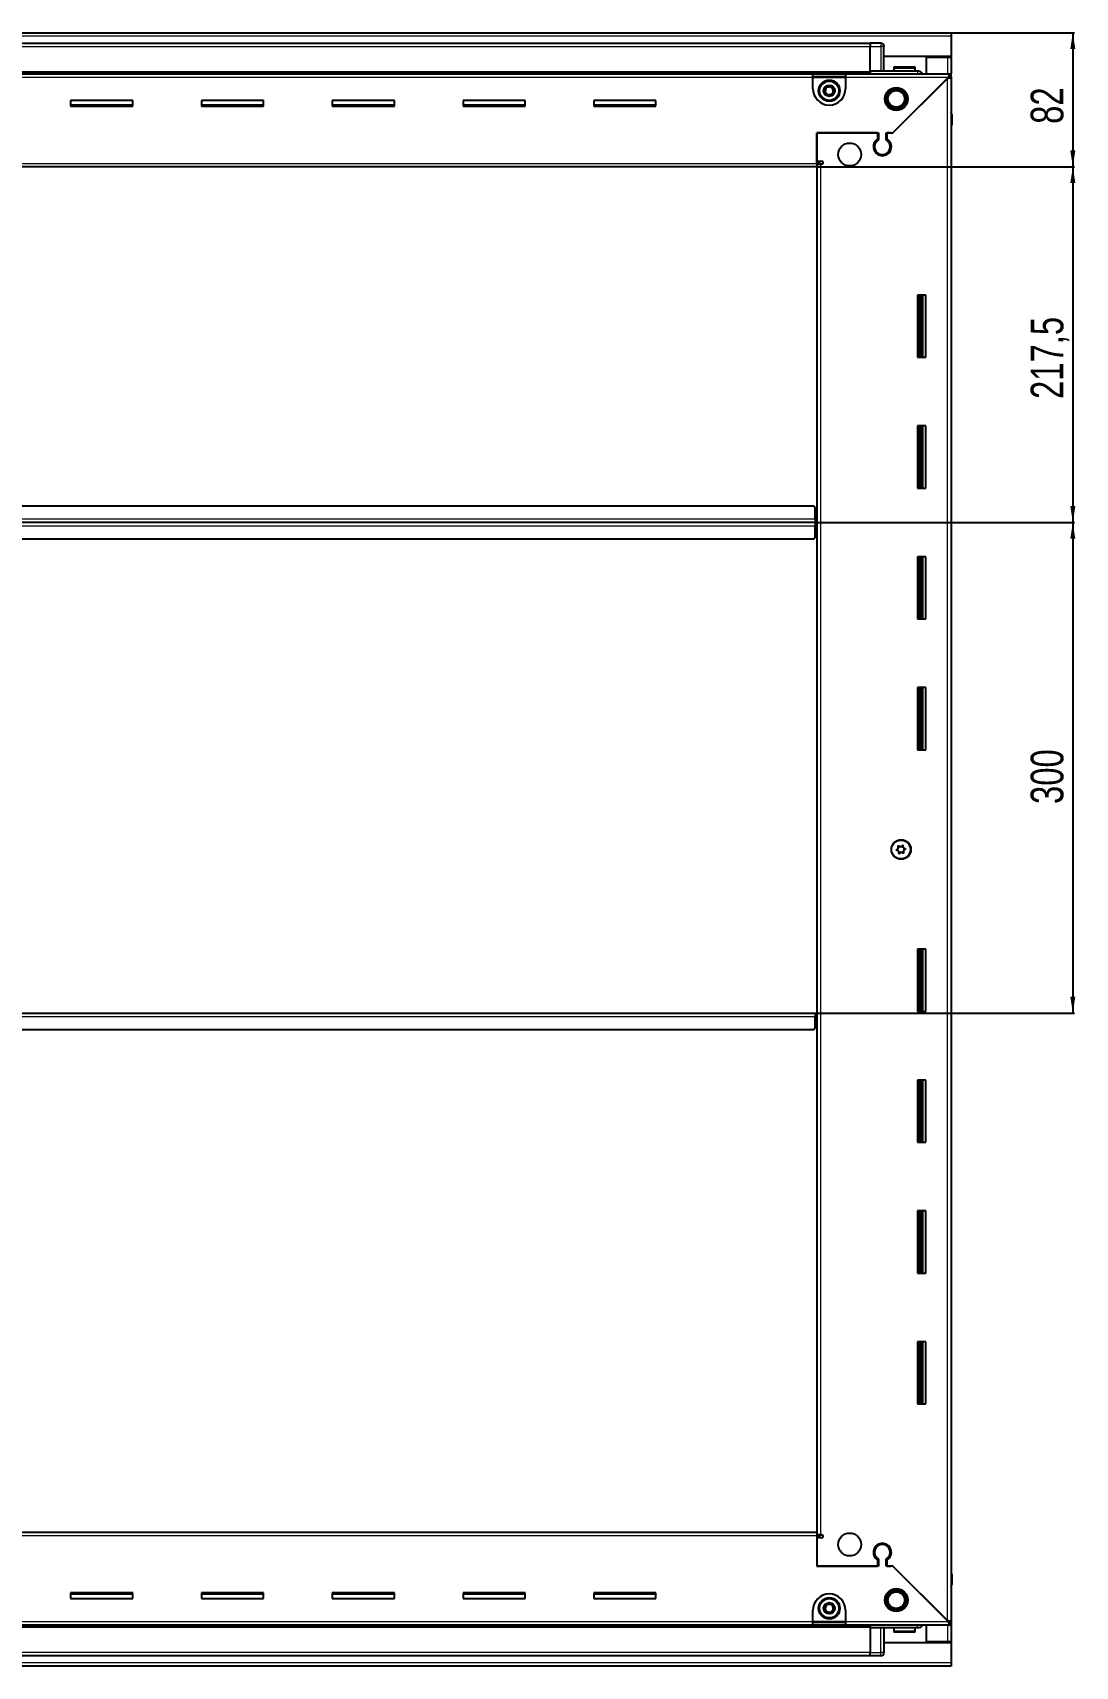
# Model space of a CAD drawing. Header units: millimetres. Extents: x 1315 to 5642, y -1045 to 1861.
# Drawn here: x 5004 to 5642, y 677 to 1676 of the extents above; entities that cross this region are included whole.
import ezdxf

# ---------------------------------------------------------------- set-up
doc = ezdxf.new("R2010")
doc.units = ezdxf.units.MM
doc.layers.add('FORMAT', color=7, linetype='Continuous')
doc.styles.add('SLDTEXTSTYLE0', font='TXT', dxfattribs={"width": 0.75})
doc.dimstyles.new('SLDDIMSTYLE0', dxfattribs={"dimtxt": 20, "dimasz": 10, "dimexe": 0, "dimexo": 0.0625, "dimgap": 5, "dimtad": 2, "dimdec": 1, "dimrnd": 1e-09, "dimzin": 12, "dimdsep": 46, "dimtxsty": 'SLDTEXTSTYLE0', "dimsah": 1, "dimcen": 0.09, "dimadec": 0, "dimazin": 3, "dimtfac": 1, "dimtofl": 0, "dimtmove": 0, "dimatfit": 3, "dimfxl": 0, "dimfrac": 2, "dimtolj": 1, "dimtzin": 12, "dimarcsym": 0})

# ---------------------------------------------------------------- blocks, each defined once
blk = doc.blocks.new('_D_7')
at = {"layer": 'FORMAT'}
for p, q in [((5565.82, 1675.82), (5641.31, 1675.82)), ((5640.31, 1675.82), (5640.31, 1593.82)), ((5483.82, 1593.82), (5641.31, 1593.82))]:
    blk.add_line(p, q, dxfattribs=at)
for points in [[(5640.31, 1675.82), (5638.77, 1665.82), (5641.85, 1665.82)], [(5640.31, 1593.82), (5641.85, 1603.82), (5638.77, 1603.82)]]:
    blk.add_solid(points, dxfattribs=at)
at = {"layer": 'FORMAT', "insert": (5614.53, 1620.05), "char_height": 20, "attachment_point": 1, "rotation": 90, "style": 'SLDTEXTSTYLE0'}
blk.add_mtext('82', dxfattribs=at)
blk = doc.blocks.new('_D_8')
at = {"layer": 'FORMAT'}
for p, q in [((5482.82, 1376.32), (5641.31, 1376.32)), ((5640.31, 1376.32), (5640.31, 1076.32)), ((5482.82, 1076.32), (5641.31, 1076.32))]:
    blk.add_line(p, q, dxfattribs=at)
for points in [[(5640.31, 1376.32), (5638.77, 1366.32), (5641.85, 1366.32)], [(5640.31, 1076.32), (5641.85, 1086.32), (5638.77, 1086.32)]]:
    blk.add_solid(points, dxfattribs=at)
at = {"layer": 'FORMAT', "insert": (5614.53, 1204.16), "char_height": 20, "attachment_point": 1, "rotation": 90, "style": 'SLDTEXTSTYLE0'}
blk.add_mtext('300', dxfattribs=at)
blk = doc.blocks.new('_D_9')
at = {"layer": 'FORMAT'}
for p, q in [((5483.82, 1593.82), (5641.31, 1593.82)), ((5640.31, 1593.82), (5640.31, 1376.32)), ((5482.82, 1376.32), (5641.31, 1376.32))]:
    blk.add_line(p, q, dxfattribs=at)
for points in [[(5640.31, 1593.82), (5638.77, 1583.82), (5641.85, 1583.82)], [(5640.31, 1376.32), (5641.85, 1386.32), (5638.77, 1386.32)]]:
    blk.add_solid(points, dxfattribs=at)
at = {"layer": 'FORMAT', "insert": (5614.53, 1451.82), "char_height": 20, "attachment_point": 1, "rotation": 90, "style": 'SLDTEXTSTYLE0'}
blk.add_mtext('217,5', dxfattribs=at)

msp = doc.modelspace()

# ---------------------------------------------------------------- linework, layer by layer
at = {"color": 7, "linetype": 'Continuous', "lineweight": 25}
for p, q in [((4366.81, 1675.82), (5565.81, 1675.82)), ((5516.31, 1669.17), (4416.31, 1669.17)), ((5516.31, 1669.32), (5516.31, 1669.32)), ((5522.81, 1669.32), (5516.31, 1669.32)), ((5522.81, 1669.32), (5516.31, 1669.32)), ((5516.31, 1669.32), (5516.31, 1667.32)), ((5565.81, 1675.82), (5565.81, 1673.72)), ((5565.81, 1673.72), (5565.81, 1661.32)), ((5516.31, 1652.32), (5516.31, 1667.32)), ((5524.81, 1667.32), (5524.81, 1667.32)), ((5524.81, 1652.32), (5524.81, 1667.32)), ((5565.81, 1661.32), (5524.81, 1661.32)), ((5550.81, 1650.57), (5550.81, 1660.82)), ((5550.81, 1660.82), (5563.71, 1660.82)), ((5563.71, 1660.82), (5565.81, 1660.82)), ((5564.31, 1660.82), (5564.31, 1661.32)), ((5565.81, 1660.82), (5565.81, 1661.32)), ((5565.81, 1660.82), (5565.81, 1650.57)), ((4416.31, 1651.17), (5516.31, 1651.17)), ((4451.31, 1650.57), (5481.31, 1650.57)), ((5481.31, 1648.47), (5481.31, 1650.57)), ((5481.31, 1650.57), (5501.31, 1650.57)), ((5481.31, 1649.07), (5501.31, 1649.07)), ((5481.31, 1641.57), (5481.31, 1648.47)), ((5501.31, 1650.57), (5564.81, 1650.57)), ((5501.31, 1650.57), (5501.31, 1648.47)), ((5501.31, 1648.47), (5501.31, 1641.57)), ((5516.31, 1652.32), (5516.31, 1651.82)), ((5545.31, 1652.32), (5516.31, 1652.32)), ((5516.31, 1652.29), (5516.38, 1650.57)), ((5530.31, 1614.57), (5564.21, 1648.47)), ((5530.81, 1654.22), (5530.81, 1652.32)), ((5531.61, 1655.02), (5543.01, 1655.02)), ((5543.81, 1652.32), (5543.81, 1654.22)), ((5564.31, 1648.57), (5565.81, 1648.57)), ((5564.81, 1649.07), (5564.81, 1650.57)), ((5564.81, 1650.57), (5565.81, 1650.57)), ((5564.81, 1649.07), (5565.81, 1649.07)), ((5565.81, 1649.07), (5565.81, 1650.57)), ((5565.81, 1649.07), (5565.81, 1648.57)), ((5565.81, 1648.57), (5565.81, 704.07)), ((5563.71, 1647.97), (5529.61, 1613.87)), ((5065.31, 1634.32), (5027.31, 1634.32)), ((5027.31, 1634.32), (5027.31, 1630.82)), ((5065.31, 1631.57), (5027.31, 1631.57)), ((5027.31, 1630.82), (5065.31, 1630.82)), ((5065.31, 1630.82), (5065.31, 1634.32)), ((5145.31, 1634.32), (5107.31, 1634.32)), ((5107.31, 1634.32), (5107.31, 1630.82)), ((5145.31, 1631.57), (5107.31, 1631.57)), ((5107.31, 1630.82), (5145.31, 1630.82)), ((5145.31, 1630.82), (5145.31, 1634.32)), ((5225.31, 1634.32), (5187.31, 1634.32)), ((5187.31, 1634.32), (5187.31, 1630.82)), ((5225.31, 1631.57), (5187.31, 1631.57)), ((5187.31, 1630.82), (5225.31, 1630.82)), ((5225.31, 1630.82), (5225.31, 1634.32)), ((5305.31, 1634.32), (5267.31, 1634.32)), ((5267.31, 1634.32), (5267.31, 1630.82)), ((5305.31, 1631.57), (5267.31, 1631.57)), ((5267.31, 1630.82), (5305.31, 1630.82)), ((5305.31, 1630.82), (5305.31, 1634.32)), ((5385.31, 1634.32), (5347.31, 1634.32)), ((5347.31, 1634.32), (5347.31, 1630.82)), ((5385.31, 1631.57), (5347.31, 1631.57)), ((5347.31, 1630.82), (5385.31, 1630.82)), ((5385.31, 1630.82), (5385.31, 1634.32)), ((5565.81, 1627.15), (5565.81, 1627.15)), ((5565.81, 1619.32), (5566.31, 1619.32)), ((5566.16, 733.32), (5566.16, 1619.32)), ((5566.31, 1625.82), (5566.31, 1619.32)), ((5566.31, 1619.32), (5566.31, 1625.82)), ((5566.31, 1619.32), (5566.31, 1619.32)), ((5566.31, 1619.32), (5566.31, 1619.32)), ((5483.81, 1614.57), (5521.51, 1614.57)), ((5483.81, 1595.92), (5483.81, 1614.57)), ((5483.81, 1614.57), (5483.81, 1597.32)), ((5520.81, 1614.57), (5483.81, 1614.57)), ((5520.81, 1614.57), (5520.81, 1610.68)), ((5521.51, 1614.57), (5521.51, 1610.29)), ((5526.11, 1614.57), (5530.31, 1614.57)), ((5526.11, 1610.29), (5526.11, 1614.57)), ((5528.91, 1614.57), (5526.81, 1614.57)), ((5526.81, 1610.68), (5526.81, 1614.57)), ((5529.61, 1613.87), (5528.91, 1614.57)), ((5525.81, 1601.71), (5525.81, 1600.95)), ((5483.81, 1593.82), (4448.81, 1593.82)), ((5483.81, 1597.32), (5486.66, 1597.32)), ((5485.81, 1596.32), (5483.81, 1596.32)), ((5483.81, 1595.92), (5483.81, 1593.82)), ((5483.81, 1595.32), (5485.91, 1595.32)), ((5483.81, 1593.82), (5483.81, 758.82)), ((5485.81, 1595.32), (5485.81, 1596.32)), ((5486.66, 1595.32), (5485.91, 1595.32)), ((5545.31, 1515.32), (5545.31, 1477.32)), ((5550.31, 1515.32), (5545.31, 1515.32)), ((5546.33, 1515.32), (5546.33, 1477.32)), ((5546.37, 1515.32), (5546.37, 1477.32)), ((5548.16, 1515.32), (5548.16, 1477.32)), ((5550.31, 1477.32), (5550.31, 1515.32)), ((5545.31, 1477.32), (5550.31, 1477.32)), ((5545.31, 1435.32), (5545.31, 1397.32)), ((5550.31, 1435.32), (5545.31, 1435.32)), ((5546.33, 1435.32), (5546.33, 1397.32)), ((5546.37, 1435.32), (5546.37, 1397.32)), ((5548.16, 1435.32), (5548.16, 1397.32)), ((5550.31, 1397.32), (5550.31, 1435.32)), ((5545.31, 1397.32), (5550.31, 1397.32)), ((5481.81, 1386.32), (4450.81, 1386.32)), ((5482.81, 1385.32), (5481.81, 1386.32)), ((5482.81, 1378.42), (5482.81, 1385.32)), ((5483.06, 1379.17), (5482.81, 1379.17)), ((5483.06, 1376.32), (5483.06, 1379.17)), ((5482.81, 1376.32), (4449.81, 1376.32)), ((5482.81, 1378.42), (5482.81, 1376.32)), ((5482.81, 1376.32), (5482.81, 1374.22)), ((5482.81, 1367.32), (5482.81, 1374.22)), ((5482.81, 1373.47), (5483.06, 1373.47)), ((5483.06, 1373.47), (5483.06, 1376.32)), ((5483.81, 1376.32), (5483.06, 1376.32)), ((4450.81, 1366.32), (5481.81, 1366.32)), ((5481.81, 1366.32), (5482.81, 1367.32)), ((5545.31, 1355.32), (5545.31, 1317.32)), ((5550.31, 1355.32), (5545.31, 1355.32)), ((5546.33, 1355.32), (5546.33, 1317.32)), ((5546.37, 1355.32), (5546.37, 1317.32)), ((5548.16, 1355.32), (5548.16, 1317.32)), ((5550.31, 1317.32), (5550.31, 1355.32)), ((5545.31, 1317.32), (5550.31, 1317.32)), ((5545.31, 1275.32), (5545.31, 1237.32)), ((5550.31, 1275.32), (5545.31, 1275.32)), ((5546.33, 1275.32), (5546.33, 1237.32)), ((5546.37, 1275.32), (5546.37, 1237.32)), ((5548.16, 1275.32), (5548.16, 1237.32)), ((5550.31, 1237.32), (5550.31, 1275.32)), ((5545.31, 1237.32), (5550.31, 1237.32)), ((5545.31, 1115.32), (5545.31, 1077.32)), ((5550.31, 1115.32), (5545.31, 1115.32)), ((5546.33, 1115.32), (5546.33, 1077.32)), ((5546.37, 1115.32), (5546.37, 1077.32)), ((5548.16, 1115.32), (5548.16, 1077.32)), ((5550.31, 1077.32), (5550.31, 1115.32)), ((4449.81, 1076.32), (5482.81, 1076.32)), ((5482.81, 1076.32), (5482.81, 1074.22)), ((5482.81, 1067.32), (5482.81, 1074.22)), ((5482.81, 1073.47), (5483.06, 1073.47)), ((5483.06, 1073.47), (5483.06, 1076.32)), ((5483.06, 1076.32), (5483.81, 1076.32)), ((5545.31, 1077.32), (5550.31, 1077.32)), ((4450.81, 1066.32), (5481.81, 1066.32)), ((5481.81, 1066.32), (5482.81, 1067.32)), ((5545.31, 1035.32), (5545.31, 997.32)), ((5550.31, 1035.32), (5545.31, 1035.32)), ((5546.33, 1035.32), (5546.33, 997.32)), ((5546.37, 1035.32), (5546.37, 997.32)), ((5548.16, 1035.32), (5548.16, 997.32)), ((5550.31, 997.32), (5550.31, 1035.32)), ((5545.31, 997.32), (5550.31, 997.32)), ((5545.31, 955.32), (5545.31, 917.32)), ((5550.31, 955.32), (5545.31, 955.32)), ((5546.33, 955.32), (5546.33, 917.32)), ((5546.37, 955.32), (5546.37, 917.32)), ((5548.16, 955.32), (5548.16, 917.32)), ((5550.31, 917.32), (5550.31, 955.32)), ((5545.31, 917.32), (5550.31, 917.32)), ((5545.31, 875.32), (5545.31, 837.32)), ((5550.31, 875.32), (5545.31, 875.32)), ((5546.33, 875.32), (5546.33, 837.32)), ((5546.37, 875.32), (5546.37, 837.32)), ((5548.16, 875.32), (5548.16, 837.32)), ((5550.31, 837.32), (5550.31, 875.32)), ((5545.31, 837.32), (5550.31, 837.32)), ((4448.81, 758.82), (5483.81, 758.82)), ((5483.81, 758.82), (5483.81, 756.72)), ((5485.91, 757.32), (5483.81, 757.32)), ((5483.81, 756.72), (5483.81, 738.07)), ((5483.81, 756.32), (5485.81, 756.32)), ((5483.81, 755.32), (5483.81, 738.07)), ((5486.66, 755.32), (5483.81, 755.32)), ((5485.81, 756.32), (5485.81, 757.32)), ((5485.91, 757.32), (5486.66, 757.32)), ((5525.81, 751.7), (5525.81, 750.94)), ((5520.81, 741.96), (5520.81, 738.07)), ((5521.51, 742.36), (5521.51, 738.07)), ((5526.11, 738.07), (5526.11, 742.36)), ((5526.81, 738.07), (5526.81, 741.96)), ((5521.51, 738.07), (5483.81, 738.07)), ((5483.81, 738.07), (5520.81, 738.07)), ((5530.31, 738.07), (5526.11, 738.07)), ((5526.81, 738.07), (5528.91, 738.07)), ((5528.91, 738.07), (5529.61, 738.77)), ((5529.61, 738.77), (5563.71, 704.67)), ((5564.21, 704.17), (5530.31, 738.07)), ((5565.81, 733.32), (5566.31, 733.32)), ((5566.31, 733.32), (5566.31, 733.32)), ((5566.31, 726.82), (5566.31, 733.32)), ((5566.31, 733.32), (5566.31, 726.82)), ((5065.31, 721.82), (5027.31, 721.82)), ((5027.31, 721.82), (5027.31, 718.32)), ((5027.31, 721.07), (5065.31, 721.07)), ((5065.31, 718.32), (5065.31, 721.82)), ((5145.31, 721.82), (5107.31, 721.82)), ((5107.31, 721.82), (5107.31, 718.32)), ((5107.31, 721.07), (5145.31, 721.07)), ((5145.31, 718.32), (5145.31, 721.82)), ((5225.31, 721.82), (5187.31, 721.82)), ((5187.31, 721.82), (5187.31, 718.32)), ((5187.31, 721.07), (5225.31, 721.07)), ((5225.31, 718.32), (5225.31, 721.82)), ((5305.31, 721.82), (5267.31, 721.82)), ((5267.31, 721.82), (5267.31, 718.32)), ((5267.31, 721.07), (5305.31, 721.07)), ((5305.31, 718.32), (5305.31, 721.82)), ((5385.31, 721.82), (5347.31, 721.82)), ((5347.31, 721.82), (5347.31, 718.32)), ((5347.31, 721.07), (5385.31, 721.07)), ((5385.31, 718.32), (5385.31, 721.82)), ((5027.31, 718.32), (5065.31, 718.32)), ((5107.31, 718.32), (5145.31, 718.32)), ((5187.31, 718.32), (5225.31, 718.32)), ((5267.31, 718.32), (5305.31, 718.32)), ((5347.31, 718.32), (5385.31, 718.32)), ((5481.31, 704.17), (5481.31, 711.07)), ((5501.31, 711.07), (5501.31, 704.17)), ((5516.31, 701.47), (4416.31, 701.47)), ((5481.31, 702.07), (4451.31, 702.07)), ((5481.31, 702.07), (5481.31, 704.17)), ((5501.31, 703.57), (5481.31, 703.57)), ((5501.31, 702.07), (5481.31, 702.07)), ((5501.31, 704.17), (5501.31, 702.07)), ((5564.81, 702.07), (5501.31, 702.07)), ((5516.38, 702.07), (5516.31, 700.36)), ((5516.31, 700.32), (5516.31, 700.82)), ((5545.31, 700.32), (5516.31, 700.32)), ((5516.31, 700.32), (5516.31, 685.32)), ((5524.81, 700.32), (5524.81, 685.32)), ((5530.81, 700.32), (5530.81, 698.42)), ((5543.81, 698.42), (5543.81, 700.32)), ((5550.81, 691.82), (5550.81, 702.07)), ((5564.31, 704.07), (5565.81, 704.07)), ((5564.81, 703.57), (5564.81, 702.07)), ((5565.81, 703.57), (5564.81, 703.57)), ((5565.81, 702.07), (5564.81, 702.07)), ((5565.81, 704.07), (5565.81, 703.57)), ((5565.81, 703.57), (5565.81, 702.07)), ((5565.81, 702.07), (5565.81, 691.82)), ((5524.81, 691.32), (5565.81, 691.32)), ((5538.6, 697.62), (5531.61, 697.62)), ((5543.01, 697.62), (5538.6, 697.62)), ((5563.71, 691.82), (5550.81, 691.82)), ((5565.81, 691.82), (5563.71, 691.82)), ((5564.31, 691.32), (5564.31, 691.82)), ((5565.81, 691.32), (5565.81, 691.82)), ((5565.81, 691.32), (5565.81, 678.92)), ((4416.31, 683.47), (5516.31, 683.47)), ((5516.31, 683.32), (5516.31, 685.32)), ((5516.31, 683.32), (5516.31, 683.32)), ((5522.81, 683.32), (5516.31, 683.32)), ((5516.31, 683.32), (5516.31, 683.32)), ((5522.81, 683.32), (5516.31, 683.32)), ((5524.13, 683.82), (5524.13, 683.82)), ((5565.81, 676.82), (4366.81, 676.82)), ((5565.81, 678.92), (5565.81, 676.82))]:
    msp.add_line(p, q, dxfattribs=at)
at = {"color": 8, "linetype": 'Continuous', "lineweight": 18}
for p, q in [((5565.81, 1673.72), (4366.81, 1673.72)), ((5522.81, 1669.32), (5522.81, 1667.32)), ((5516.31, 1667.17), (4416.31, 1667.17)), ((5516.31, 1667.32), (5522.81, 1667.32)), ((5522.81, 1667.32), (5522.81, 1652.32)), ((5524.81, 1667.32), (5522.81, 1667.32)), ((5563.71, 1661.32), (5563.71, 1660.82)), ((5563.71, 1660.82), (5563.71, 1650.57)), ((5516.31, 1651.82), (4416.31, 1651.82)), ((5516.31, 1650.59), (4416.31, 1650.59)), ((5481.31, 1648.47), (4451.31, 1648.47)), ((5481.31, 1648.47), (5501.31, 1648.47)), ((5564.21, 1648.47), (5501.31, 1648.47)), ((5530.81, 1654.22), (5543.81, 1654.22)), ((5563.71, 704.67), (5563.71, 1647.97)), ((5565.81, 1625.82), (5566.31, 1625.82)), ((4448.81, 1595.92), (5483.81, 1595.92)), ((5485.91, 1595.32), (5485.91, 757.32)), ((5547.57, 1477.32), (5547.57, 1515.32)), ((5548.81, 1477.32), (5548.81, 1515.32)), ((5547.57, 1397.32), (5547.57, 1435.32)), ((5548.81, 1397.32), (5548.81, 1435.32)), ((5482.81, 1378.42), (4449.81, 1378.42)), ((4449.81, 1374.22), (5482.81, 1374.22)), ((5547.57, 1317.32), (5547.57, 1355.32)), ((5548.81, 1317.32), (5548.81, 1355.32)), ((5547.57, 1237.32), (5547.57, 1275.32)), ((5548.81, 1237.32), (5548.81, 1275.32)), ((5547.57, 1077.32), (5547.57, 1115.32)), ((5548.81, 1077.32), (5548.81, 1115.32)), ((4449.81, 1074.22), (5482.81, 1074.22)), ((5547.57, 997.32), (5547.57, 1035.32)), ((5548.81, 997.32), (5548.81, 1035.32)), ((5547.57, 917.32), (5547.57, 955.32)), ((5548.81, 917.32), (5548.81, 955.32)), ((5547.57, 837.32), (5547.57, 875.32)), ((5548.81, 837.32), (5548.81, 875.32)), ((5483.81, 756.72), (4448.81, 756.72)), ((5565.81, 726.82), (5566.31, 726.82)), ((4416.31, 702.06), (5516.31, 702.06)), ((4416.31, 700.82), (5516.31, 700.82)), ((4451.31, 704.17), (5481.31, 704.17)), ((5501.31, 704.17), (5481.31, 704.17)), ((5501.31, 704.17), (5564.21, 704.17)), ((5522.81, 685.32), (5522.81, 700.32)), ((5563.71, 702.07), (5563.71, 691.82)), ((5538.78, 698.42), (5530.81, 698.42)), ((5543.81, 698.42), (5538.78, 698.42)), ((5563.71, 691.82), (5563.71, 691.32)), ((4416.31, 685.47), (5516.31, 685.47)), ((5516.31, 685.32), (5522.81, 685.32)), ((5524.81, 685.32), (5522.81, 685.32)), ((5522.81, 683.32), (5522.81, 685.32)), ((5565.81, 678.92), (4366.81, 678.92))]:
    msp.add_line(p, q, dxfattribs=at)
at = {"color": 7, "linetype": 'Continuous', "lineweight": 25, "flags": 128}
msp.add_lwpolyline([(5524.66, 1668.08), (5524.77, 1667.71), (5524.81, 1667.32)], dxfattribs=at)
at = {"color": 7, "linetype": 'Continuous', "lineweight": 25}
for centre, radius in [((5491.31, 1640.32), 6.5), ((5491.31, 1640.32), 3.46), ((5532.31, 1635.32), 7), ((5532.31, 1635.32), 6.02), ((5532.31, 1635.32), 5.1), ((5503.81, 1601.32), 7), ((5535.31, 1176.32), 6), ((5535.16, 1176.32), 5.79), ((5535.16, 1176.32), 1.85), ((5503.81, 751.32), 7), ((5532.31, 717.32), 7), ((5532.31, 717.32), 6.03), ((5532.31, 717.32), 5.1), ((5491.31, 712.32), 6.5), ((5491.31, 712.32), 3.46)]:
    msp.add_circle(centre, radius, dxfattribs=at)
at = {"color": 8, "linetype": 'Continuous', "lineweight": 18}
for centre in [(5491.31, 1640.32), (5491.31, 712.32)]:
    msp.add_circle(centre, 5.7, dxfattribs=at)
at = {"color": 7, "linetype": 'Continuous', "lineweight": 25}
for centre, radius, start, end in [((5522.81, 1667.32), 2, 0, 90), ((5525.01, 1652.52), 0.2, 180, 270), ((5531.61, 1654.22), 0.8, 90, 180), ((5543.01, 1654.22), 0.8, 0, 90), ((5491.31, 1641.57), 10, 180, 270), ((5491.31, 1640.32), 2.5, 160.11158, 220.11158), ((5491.31, 1640.32), 2.5, 100.11158, 160.11158), ((5491.31, 1640.32), 2.5, 220.11158, 280.11158), ((5491.31, 1640.32), 2.5, 40.11158, 100.11158), ((5491.31, 1641.57), 10, 270, 0), ((5491.31, 1640.32), 2.5, 280.11158, 340.11158), ((5491.31, 1640.32), 2.5, 340.11158, 40.11158), ((5564.31, 1625.82), 2, 0, 41.40962), ((5523.81, 1606.07), 5.5, 123.05573, 56.94427), ((5523.81, 1606.07), 4.8, 118.63099, 61.36901), ((5486.66, 1596.32), 1, 270, 90), ((5486.66, 756.32), 1, 270, 90), ((5523.81, 746.57), 5.5, 303.05573, 236.94427), ((5523.81, 746.57), 4.8, 298.63099, 241.36901), ((5491.31, 711.07), 10, 90, 180), ((5491.31, 711.07), 10, 0, 90), ((5564.31, 726.82), 2, 318.57492, 0), ((5564.31, 726.82), 2, 318.59038, 0), ((5491.31, 712.32), 2.5, 147.04236, 207.04236), ((5491.31, 712.32), 2.5, 207.04236, 267.04236), ((5491.31, 712.32), 2.5, 87.04236, 147.04236), ((5491.31, 712.32), 2.5, 267.04236, 327.04236), ((5491.31, 712.32), 2.5, 27.04236, 87.04236), ((5491.31, 712.32), 2.5, 327.04236, 27.04236), ((5525.01, 700.12), 0.2, 90, 180), ((5531.61, 698.42), 0.8, 180, 270), ((5543.01, 698.42), 0.8, 270, 0), ((5522.81, 685.32), 2, 270, 0)]:
    msp.add_arc(centre, radius, start, end, dxfattribs=at)
for points, knots in [([(5516.31, 1652.32), (5516.31, 1652.29), (5516.31, 1652.21), (5516.31, 1651.59), (5516.31, 1651.03), (5516.31, 1650.66), (5516.31, 1650.65)], [0, 0, 0, 0, 0.330266, 0.660532, 0.990799, 1, 1, 1, 1]), ([(5548.52, 1650.57), (5548.4, 1650.77), (5548.02, 1651.42), (5546.86, 1652.13), (5545.83, 1652.26), (5545.31, 1652.32)], [0, 0, 0, 0, 0.18225, 0.591125, 1, 1, 1, 1]), ([(5563.71, 1647.97), (5563.96, 1648.02), (5564.45, 1648.11), (5565.1, 1648.24), (5565.56, 1648.37), (5565.78, 1648.48), (5565.8, 1648.55), (5565.81, 1648.57)], [0, 0, 0, 0, 0.230255, 0.448522, 0.666786, 0.88505, 1, 1, 1, 1]), ([(5564.81, 1650.57), (5564.76, 1650.55), (5564.67, 1650.49), (5564.54, 1650.1), (5564.41, 1649.54), (5564.3, 1648.96), (5564.23, 1648.6), (5564.21, 1648.47)], [0, 0, 0, 0, 0.2302553, 0.4485219, 0.6667858, 0.8850496, 1, 1, 1, 1]), ([(5488.47, 1639.82), (5488.51, 1639.93), (5488.71, 1640.5), (5489.05, 1641.43), (5489.33, 1642.21), (5489.45, 1642.53)], [0, 0, 0, 0, 0.133125, 0.637099, 1, 1, 1, 1]), ([(5490.33, 1637.61), (5489.99, 1638), (5489.37, 1638.74), (5488.75, 1639.48), (5488.47, 1639.82)], [0, 0, 0, 0, 0.534686, 1, 1, 1, 1]), ([(5489.45, 1642.53), (5489.96, 1642.62), (5490.91, 1642.79), (5491.85, 1642.96), (5492.29, 1643.04)], [0, 0, 0, 0, 0.534686, 1, 1, 1, 1]), ([(5492.29, 1643.04), (5492.62, 1642.64), (5493.24, 1641.91), (5493.86, 1641.17), (5494.15, 1640.83)], [0, 0, 0, 0, 0.534686, 1, 1, 1, 1]), ([(5494.15, 1640.83), (5494.03, 1640.51), (5493.75, 1639.73), (5493.41, 1638.8), (5493.21, 1638.23), (5493.17, 1638.12)], [0, 0, 0, 0, 0.362901, 0.866875, 1, 1, 1, 1]), ([(5493.17, 1638.12), (5492.66, 1638.03), (5491.71, 1637.86), (5490.77, 1637.69), (5490.33, 1637.61)], [0, 0, 0, 0, 0.534686, 1, 1, 1, 1]), ([(5533.52, 1178.6), (5533.51, 1178.59), (5533.49, 1178.57), (5533.48, 1178.51), (5533.47, 1178.37), (5533.53, 1177.98), (5533.6, 1177.45), (5533.37, 1176.86), (5532.97, 1176.53), (5532.64, 1176.32), (5532.45, 1176.18), (5532.39, 1176.11), (5532.37, 1176.07), (5532.37, 1176.03), (5532.39, 1176), (5532.43, 1175.95), (5532.67, 1175.82), (5533.12, 1175.67), (5533.72, 1175.29), (5533.89, 1174.6), (5533.9, 1174.12), (5533.94, 1173.86), (5533.98, 1173.8), (5534, 1173.77), (5534.03, 1173.76), (5534.06, 1173.76), (5534.11, 1173.78), (5534.18, 1173.81), (5534.36, 1173.94), (5534.66, 1174.18), (5535.1, 1174.46), (5535.73, 1174.49), (5536.22, 1174.25), (5536.57, 1174.08), (5536.71, 1174.03), (5536.77, 1174.04), (5536.8, 1174.05), (5536.82, 1174.08), (5536.84, 1174.14), (5536.84, 1174.28), (5536.79, 1174.66), (5536.71, 1175.2), (5536.95, 1175.79), (5537.35, 1176.11), (5537.67, 1176.33), (5537.87, 1176.47), (5537.93, 1176.54), (5537.94, 1176.58), (5537.94, 1176.61), (5537.93, 1176.64), (5537.88, 1176.7), (5537.65, 1176.82), (5537.2, 1176.98), (5536.6, 1177.36), (5536.42, 1178.05), (5536.42, 1178.53), (5536.37, 1178.79), (5536.34, 1178.85), (5536.32, 1178.87), (5536.29, 1178.88), (5536.25, 1178.88), (5536.21, 1178.87), (5536.14, 1178.83), (5535.95, 1178.7), (5535.65, 1178.46), (5535.22, 1178.19), (5534.58, 1178.15), (5534.1, 1178.4), (5533.75, 1178.57), (5533.61, 1178.61), (5533.55, 1178.61), (5533.53, 1178.6), (5533.52, 1178.6)], [0, 0, 0, 0, 0.002009, 0.00442, 0.009365, 0.025528, 0.067705, 0.095786, 0.124646, 0.150342, 0.160519, 0.163394, 0.165697, 0.167245, 0.168874, 0.17077, 0.178606, 0.211994, 0.249994, 0.287995, 0.321383, 0.329219, 0.331115, 0.332744, 0.334292, 0.336217, 0.338535, 0.341318, 0.349662, 0.375358, 0.404217, 0.432298, 0.474475, 0.490639, 0.496669, 0.49844, 0.5, 0.502009, 0.50442, 0.509365, 0.525528, 0.567705, 0.595786, 0.624646, 0.650342, 0.660519, 0.663394, 0.665697, 0.667245, 0.668874, 0.67077, 0.678606, 0.711994, 0.749994, 0.787995, 0.821383, 0.829219, 0.831115, 0.832744, 0.834292, 0.836217, 0.838535, 0.841318, 0.849662, 0.875358, 0.904217, 0.932298, 0.974475, 0.990639, 0.996669, 0.99844, 1, 1, 1, 1]), ([(5488.42, 712.47), (5488.71, 712.91), (5489.23, 713.71), (5489.75, 714.52), (5490, 714.89)], [0, 0, 0, 0, 0.534686, 1, 1, 1, 1]), ([(5489.74, 709.9), (5489.5, 710.36), (5489.06, 711.22), (5488.63, 712.07), (5488.42, 712.47)], [0, 0, 0, 0, 0.534686, 1, 1, 1, 1]), ([(5492.62, 709.75), (5492.28, 709.77), (5491.45, 709.81), (5490.46, 709.86), (5489.86, 709.89), (5489.74, 709.9)], [0, 0, 0, 0, 0.3629006, 0.8668753, 1, 1, 1, 1]), ([(5490, 714.89), (5490.12, 714.89), (5490.72, 714.86), (5491.71, 714.81), (5492.53, 714.76), (5492.88, 714.75)], [0, 0, 0, 0, 0.133125, 0.637099, 1, 1, 1, 1]), ([(5494.19, 712.17), (5493.91, 711.74), (5493.39, 710.93), (5492.86, 710.13), (5492.62, 709.75)], [0, 0, 0, 0, 0.534686, 1, 1, 1, 1]), ([(5492.88, 714.75), (5493.11, 714.29), (5493.55, 713.43), (5493.99, 712.57), (5494.19, 712.17)], [0, 0, 0, 0, 0.5346859, 1, 1, 1, 1]), ([(5516.31, 700.32), (5516.31, 700.36), (5516.31, 700.44), (5516.31, 701.05), (5516.31, 701.63), (5516.31, 702.03), (5516.31, 702.06)], [0, 0, 0, 0, 0.324279, 0.648558, 0.972836, 1, 1, 1, 1]), ([(5548.52, 702.07), (5548.4, 701.87), (5548.02, 701.22), (5546.86, 700.51), (5545.83, 700.39), (5545.31, 700.32)], [0, 0, 0, 0, 0.18225, 0.591125, 1, 1, 1, 1]), ([(5565.81, 704.07), (5565.78, 704.12), (5565.73, 704.21), (5565.34, 704.34), (5564.78, 704.47), (5564.2, 704.58), (5563.83, 704.65), (5563.71, 704.67)], [0, 0, 0, 0, 0.230255, 0.448522, 0.666786, 0.88505, 1, 1, 1, 1]), ([(5564.21, 704.17), (5564.25, 703.92), (5564.34, 703.43), (5564.48, 702.79), (5564.61, 702.32), (5564.72, 702.1), (5564.78, 702.08), (5564.81, 702.07)], [0, 0, 0, 0, 0.230255, 0.448522, 0.666786, 0.88505, 1, 1, 1, 1])]:
    msp.add_open_spline(points, degree=3, knots=knots, dxfattribs=at)
at = {"color": 8, "linetype": 'Continuous', "lineweight": 18}
for points in [[(5545.31, 1652.32), (5545.31, 1652.28), (5545.31, 1652.2), (5545.31, 1651.77), (5545.31, 1651.31), (5545.31, 1650.9), (5545.31, 1650.63), (5545.31, 1650.57)], [(5545.31, 700.32), (5545.31, 700.37), (5545.31, 700.44), (5545.31, 700.88), (5545.31, 701.33), (5545.31, 701.75), (5545.31, 702.02), (5545.31, 702.07)]]:
    msp.add_open_spline(points, degree=3, knots=[0, 0, 0, 0, 0.359753, 0.553414, 0.751185, 0.948956, 1, 1, 1, 1], dxfattribs=at)
at = {"color": 7, "linetype": 'Continuous', "lineweight": 25}
for points in [[(5563.71, 1647.97), (5563.79, 1648.02), (5563.94, 1648.12), (5564.14, 1648.27), (5564.28, 1648.42), (5564.3, 1648.52), (5564.31, 1648.57)], [(5564.81, 1649.07), (5564.76, 1649.06), (5564.66, 1649.05), (5564.51, 1648.91), (5564.36, 1648.71), (5564.26, 1648.55), (5564.21, 1648.47)], [(5564.31, 704.07), (5564.3, 704.12), (5564.28, 704.22), (5564.14, 704.37), (5563.94, 704.52), (5563.79, 704.62), (5563.71, 704.67)], [(5564.21, 704.17), (5564.26, 704.09), (5564.36, 703.94), (5564.51, 703.74), (5564.66, 703.6), (5564.76, 703.58), (5564.81, 703.57)]]:
    msp.add_open_spline(points, degree=3, dxfattribs=at)

# ---------------------------------------------------------------- dimensions: what is measured, and where the dimension line sits
at = {"layer": 'FORMAT'}
for base, p1, p2, picture, middle in [((5640.31, 1593.82), (5565.81, 1675.82), (5483.81, 1593.82), '_D_7', (5640.31, 1634.82)), ((5640.31, 1376.32), (5483.81, 1593.82), (5482.81, 1376.32), '_D_9', (5640.31, 1485.07)), ((5640.31, 1076.32), (5482.81, 1376.32), (5482.81, 1076.32), '_D_8', (5640.31, 1226.32))]:
    dim = msp.add_linear_dim(base=base, p1=p1, p2=p2, angle=90, dimstyle='SLDDIMSTYLE0', dxfattribs=at)
    dim.commit()
    dim.dimension.update_dxf_attribs({"geometry": picture, "text_midpoint": middle, "dimtype": 160})

doc.saveas('drawing.dxf')
